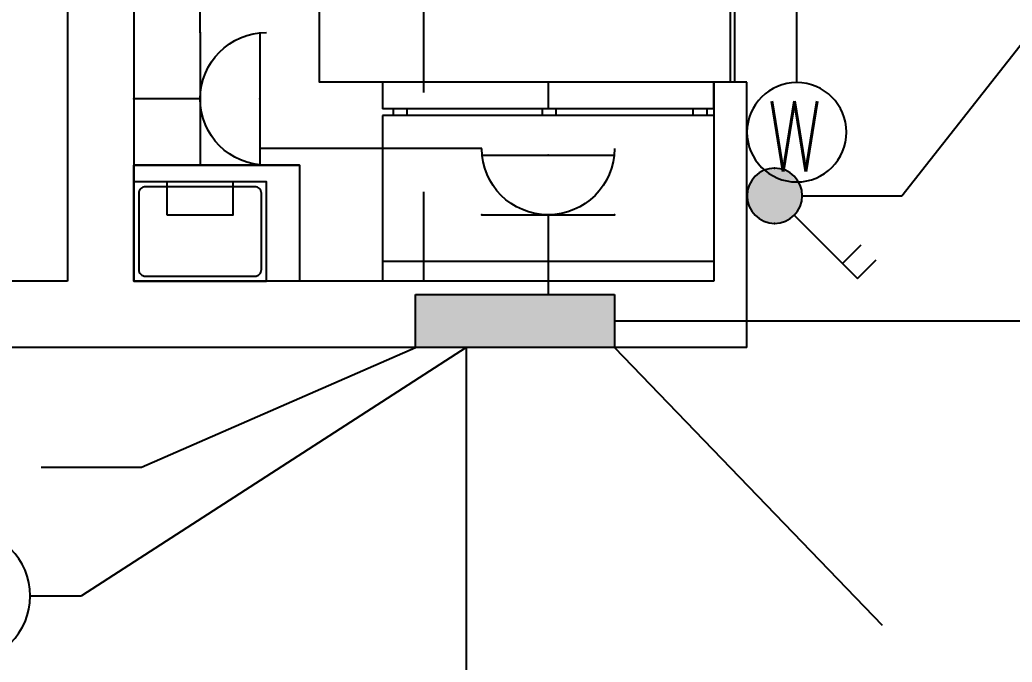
# Model space of a CAD drawing. Extents: x 4483878 to 4539156, y -49303 to -24364.
# Drawn here: x 4525644 to 4528638, y -37899 to -35961 of the extents above; entities that cross this region are included whole.
import ezdxf
from ezdxf.enums import TextEntityAlignment as Align

# ---------------------------------------------------------------- set-up
doc = ezdxf.new("R2010")
doc.units = 0
doc.header["$LTSCALE"] = 1000
doc.header["$MEASUREMENT"] = 0
for name, color, linetype in [('EQUIP-动力', 3, 'Continuous'), ('EQUIP-照明', 3, 'Continuous'), ('LAYER7', 7, 'Continuous'), ('LVTRY', 7, 'Continuous'), ('TEL_TEXT', 7, 'Continuous'), ('图层1', 7, 'Continuous'), ('图层2', 7, 'Continuous')]:
    doc.layers.add(name, color=color, linetype=linetype)
doc.styles.add('_TEL_ATTDEF', font='simplex.shx', dxfattribs={"width": 0.8, "height": 3, "bigfont": 'hztxt.shx'})
doc.styles.add('_TEL_DIM', font='SIMPLEX', dxfattribs={"width": 0.8, "height": 3.5, "bigfont": 'HZTXT'})
doc.styles.get("Standard").update_dxf_attribs({"font": 'gbenor.shx', "bigfont": 'gbcbig.shx'})

# ---------------------------------------------------------------- blocks, each defined once
blk = doc.blocks.new('YQB08137510')
at = {"layer": 'LVTRY'}
for p, q in [((500, 600), (-500, 600)), ((-500, 600), (-500, 520)), ((0, 600), (0, 520)), ((500, 520), (500, 600)), ((500, 520), (-500, 520)), ((-467.6, 520), (-467.6, 500)), ((-425.9, 520), (-425.9, 500)), ((-18.5, 520), (-18.5, 500)), ((23.2, 520), (23.2, 500)), ((437, 520), (437, 500)), ((478.7, 520), (478.7, 500)), ((500, 500), (-500, 500)), ((-500, 500), (-500, 0)), ((500, 500), (500, 0)), ((-500, 60), (500, 60)), ((500, 0), (-500, 0))]:
    blk.add_line(p, q, dxfattribs=at)
blk = doc.blocks.new('A$Caec1dce5')
at = {"layer": 'LVTRY'}
blk.add_line((100, 300), (500, 300), dxfattribs=at)
blk.add_lwpolyline([(0, 350), (500, 350), (500, 0)], dxfattribs=at)
for points in [[(500, 350), (0, 350), (0, 0), (500, 0)], [(500, 0), (100, 0), (100, 300), (500, 300)], [(400, 200), (200, 200), (200, 300), (400, 300)]]:
    blk.add_lwpolyline(points, close=True, dxfattribs=at)
blk.add_lwpolyline([(465, 15), (135, 15, -0.414214), (115, 35), (115, 265, -0.414214), (135, 285), (465, 285, -0.414214), (485, 265), (485, 35, -0.414214)], format="xyb", close=True, dxfattribs=at)
blk = doc.blocks.new('$equip$00001838')
blk.add_circle((0, 0), 0.5)
at = {"color": 7, "style": '_TEL_DIM'}
blk.add_attdef('$TEXT$', text='', height=0.4, dxfattribs=at).set_placement((0, 0), align=Align.MIDDLE_CENTER)
at = {"color": 7, "style": '_TEL_DIM', "flags": 1}
blk.add_attdef('A', text='', height=0.00002, dxfattribs=at).set_placement((0, 0), align=Align.MIDDLE_CENTER)
blk = doc.blocks.new('$equip$00001963')
for p, q in [((0.1473, 0.3556), (0.625, 0.8333)), ((0.625, 0.8333), (0.7664, 0.6919)), ((0.5119, 0.7202), (0.6533, 0.5788))]:
    blk.add_line(p, q)
blk.add_circle((0, 0.2083), 0.2083)
for p in [(0, 0.4167), (-0.2083, 0.2083), (0.2083, 0.2083), (0, 0)]:
    blk.add_point(p)
for points in [[(-0.1042, 0.3888), (0.1042, 0.3888), (-0.1804, 0.3125), (0.1804, 0.3125)], [(0, 0.4167), (0, 0.4167), (-0.1042, 0.3888), (0.1042, 0.3888)], [(-0.1804, 0.3125), (0.1804, 0.3125), (-0.2083, 0.2083), (0.2083, 0.2083)], [(-0.1804, 0.1042), (0.1804, 0.1042), (-0.2083, 0.2083), (0.2083, 0.2083)], [(-0.1042, 0.0279), (0.1042, 0.0279), (-0.1804, 0.1042), (0.1804, 0.1042)], [(0, 0), (0, 0), (-0.1042, 0.0279), (0.1042, 0.0279)]]:
    blk.add_solid(points)
at = {"layer": 'TEL_TEXT', "style": '_TEL_DIM', "flags": 1}
blk.add_attdef('A', text='', height=0.00002, dxfattribs=at).set_placement((0, 0), align=Align.MIDDLE_CENTER)
blk = doc.blocks.new('$equip$00001238')
for p, q in [((0.4975, 0.95), (-0.4975, 0.95)), ((0.5, 0.5), (-0.5, 0.5)), ((0, 0.5), (0, 0))]:
    blk.add_line(p, q)
blk.add_arc((0, 1), 0.5, 180, 0)
for p in [(0, 0.95), (-0.5, 0.5), (0.5, 0.5), (0, 0)]:
    blk.add_point(p)
at = {"flags": 9}
blk.add_attdef('A', (0, 0), '', height=0.00002, dxfattribs=at)
blk = doc.blocks.new('A$C361F19FE')
at = {"layer": '图层2', "color": 3}
blk.add_circle((150, 150), 150, dxfattribs=at)
at = {"layer": 'TEL_TEXT', "style": '_TEL_DIM', "width": 0.752941}
blk.add_text('W', height=212.5, dxfattribs=at).set_placement((74.1, 31.6))
blk = doc.blocks.new('$DorLib2D$00000131')
at = {"color": 0, "linetype": 'Continuous'}
for p, q in [((0.15, 0.125), (0.2319, 0.1973)), ((0.2319, 0.1973), (0.2319, 0.125)), ((-0.5, 0.125), (-0.5, 0)), ((0.0192, 0.125), (-0.5, 0.125)), ((0.0192, 0), (0.0192, 0.125)), ((0.35, 0.125), (0.15, 0.125)), ((-0.5, 0), (0.0192, 0)), ((-0.024, 0), (0.5, 0)), ((-0.024, -0.125), (-0.024, 0)), ((0.5, 0), (0.5, -0.125)), ((-0.35, -0.125), (-0.15, -0.125)), ((-0.2319, -0.1973), (-0.2319, -0.125)), ((-0.15, -0.125), (-0.2319, -0.1973)), ((0.5, -0.125), (-0.024, -0.125))]:
    blk.add_line(p, q, dxfattribs=at)

msp = doc.modelspace()

# ---------------------------------------------------------------- hatches: boundary and pattern name
at = {"layer": 'LAYER7'}
msp.add_hatch(color=7, dxfattribs=at).paths.add_polyline_path([(4526838.1, -36949.3), (4526838.1, -36789.3), (4527438.1, -36789.3), (4527438.1, -36949.3)])

# ---------------------------------------------------------------- linework, layer by layer
at = {"color": 7}
for p, q in [((4525988.1, -33599.3), (4525988.1, -36749.3)), ((4525788.1, -33799.3), (4525788.1, -36749.3)), ((4527838.1, -36149.3), (4527738.1, -36149.3)), ((4527738.1, -36149.3), (4527738.1, -36749.3)), ((4527838.1, -36949.3), (4527838.1, -36149.3)), ((4525788.1, -36749.3), (4524688.1, -36749.3)), ((4527738.1, -36749.3), (4525988.1, -36749.3)), ((4525888.1, -36949.3), (4524788.1, -36949.3)), ((4527838.1, -36949.3), (4525888.1, -36949.3))]:
    msp.add_line(p, q, dxfattribs=at)
msp.add_lwpolyline([(4527738.1, -36149.3), (4526548.1, -36149.3), (4526548.1, -32999.3), (4527738.1, -32999.3)], dxfattribs=at)
at = {"layer": 'LAYER7', "color": 7}
for p, q in [((4526838.1, -36949.3), (4526838.1, -36789.3)), ((4526838.1, -36789.3), (4527438.1, -36789.3)), ((4527438.1, -36789.3), (4527438.1, -36949.3)), ((4527438.1, -36949.3), (4526838.1, -36949.3))]:
    msp.add_line(p, q, dxfattribs=at)
at = {"layer": '图层1', "color": 4}
for p, q in [((4526188.1, -35999.3), (4526188.1, -32779.3)), ((4526863.1, -36179.6), (4526863.1, -34873.2)), ((4527988.1, -36150), (4527988.1, -34903.8)), ((4528305.5, -36491.8), (4529314.6, -35206.6)), ((4527038.1, -36349.3), (4526368.1, -36349.3)), ((4526863.1, -36749.3), (4526863.1, -36479.7)), ((4528004.8, -36491.8), (4528305.5, -36491.8)), ((4527238.1, -36749.3), (4527238.1, -36789.3)), ((4527438.1, -36869.3), (4531144.7, -36869.3)), ((4526991.1, -36949.3), (4525829.8, -37699.3)), ((4526011.5, -37310.3), (4526838.1, -36949.3)), ((4526991.1, -36949.3), (4526991.1, -38949.1)), ((4527438.1, -36949.3), (4528245.9, -37787.5)), ((4525708.1, -37310.3), (4526011.5, -37310.3)), ((4525675.6, -37699.3), (4525829.8, -37699.3))]:
    msp.add_line(p, q, dxfattribs=at)

# ---------------------------------------------------------------- block references
at = {"color": 7, "xscale": -2100, "yscale": 100, "zscale": 100, "rotation": 270}
msp.add_blockref('$DorLib2D$00000131', (4527788.1, -35099.3), dxfattribs=at)
at = {"color": 7}
msp.add_blockref('YQB08137510', (4527238.1, -36749.3), dxfattribs=at)
at = {"color": 7, "extrusion": (0, 0, -1), "zscale": -1}
msp.add_blockref('A$Caec1dce5', (-4526488.1, -36749.3), dxfattribs=at)
at = {"layer": 'EQUIP-动力', "color": 4, "xscale": -400, "yscale": 400, "zscale": 400, "rotation": 270}
msp.add_blockref('$equip$00001238', (4525988.1, -36199.3), dxfattribs=at)
at = {"layer": 'EQUIP-动力', "color": 4, "xscale": -400, "yscale": 400, "zscale": 400}
msp.add_blockref('$equip$00001238', (4527238.1, -36749.3), dxfattribs=at)
at = {"layer": 'EQUIP-照明', "color": 4, "xscale": -400, "yscale": 400, "zscale": 400, "rotation": 180}
msp.add_blockref('$equip$00001963', (4527921.5, -36408.4), dxfattribs=at)
at = {"layer": 'EQUIP-照明', "color": 4}
ref = msp.add_blockref('$equip$00001838', (4525475.6, -37699.3), dxfattribs=dict(at, xscale=-400, yscale=400, zscale=400))
ref.add_attrib('$TEXT$', 'S', dxfattribs={"layer": '0', "color": 7, "height": 160, "style": '_TEL_ATTDEF'}).set_placement((4525475.6, -37699.3), align=Align.MIDDLE_CENTER)
at = {"layer": '图层2', "color": 4, "xscale": -1}
msp.add_blockref('A$C361F19FE', (4528138.1, -36450), dxfattribs=at)

doc.saveas('drawing.dxf')
